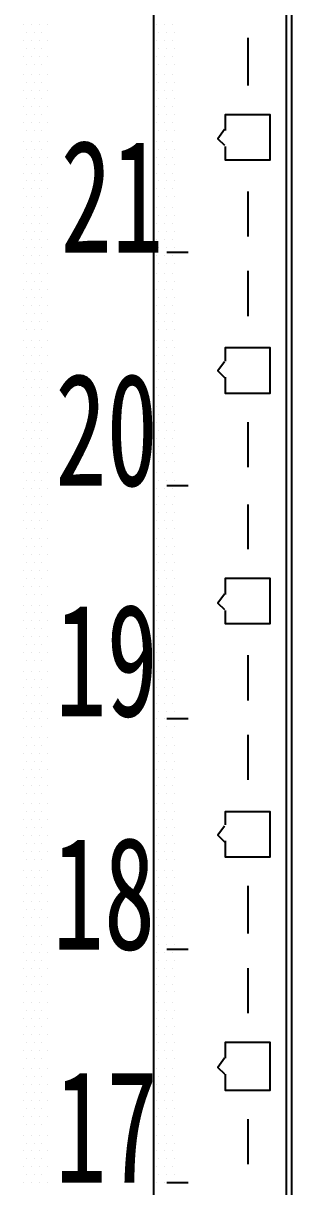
# Model space of a CAD drawing. Header units: metres. Extents: x 17 to 1264, y 17 to 859.
# Drawn here: x 307.7 to 322.3, y 323.1 to 386.3 of the extents above; entities that cross this region are included whole.
import ezdxf

# ---------------------------------------------------------------- set-up
doc = ezdxf.new("R2010")
doc.units = ezdxf.units.M
for name, color, linetype in [('LINES', 7, 'Continuous'), ('POLYLINES', 4, 'Continuous'), ('TEXTS', 3, 'Continuous')]:
    doc.layers.add(name, color=color, linetype=linetype)

msp = doc.modelspace()

# ---------------------------------------------------------------- linework, layer by layer
at = {"layer": 'LINES'}
for p, q in [((322.27, 121.54), (322.27, 716.83)), ((307.72, 386.21), (307.72, 386.21)), ((307.87, 385.78), (307.87, 385.78)), ((308.15, 386.21), (308.15, 386.21)), ((308.3, 385.78), (308.3, 385.78)), ((308.59, 386.21), (308.59, 386.21)), ((308.73, 385.78), (308.73, 385.78)), ((309.02, 386.21), (309.02, 386.21)), ((314.92, 386.21), (314.92, 386.21)), ((315.07, 385.78), (315.07, 385.78)), ((315.35, 386.21), (315.35, 386.21)), ((315.5, 385.78), (315.5, 385.78)), ((315.79, 386.21), (315.79, 386.21)), ((315.93, 385.78), (315.93, 385.78)), ((307.72, 385.34), (307.72, 385.34)), ((308.15, 385.34), (308.15, 385.34)), ((308.59, 385.34), (308.59, 385.34)), ((309.02, 385.34), (309.02, 385.34)), ((314.92, 385.34), (314.92, 385.34)), ((315.35, 385.34), (315.35, 385.34)), ((315.79, 385.34), (315.79, 385.34)), ((319.89, 385.49), (319.89, 382.9)), ((307.72, 384.48), (307.72, 384.48)), ((307.87, 384.91), (307.87, 384.91)), ((308.15, 384.48), (308.15, 384.48)), ((308.3, 384.91), (308.3, 384.91)), ((308.59, 384.48), (308.59, 384.48)), ((308.73, 384.91), (308.73, 384.91)), ((309.02, 384.48), (309.02, 384.48)), ((314.92, 384.48), (314.92, 384.48)), ((315.07, 384.91), (315.07, 384.91)), ((315.35, 384.48), (315.35, 384.48)), ((315.5, 384.91), (315.5, 384.91)), ((315.79, 384.48), (315.79, 384.48)), ((315.93, 384.91), (315.93, 384.91)), ((307.87, 384.05), (307.87, 384.05)), ((308.3, 384.05), (308.3, 384.05)), ((308.73, 384.05), (308.73, 384.05)), ((315.07, 384.05), (315.07, 384.05)), ((315.5, 384.05), (315.5, 384.05)), ((315.93, 384.05), (315.93, 384.05)), ((307.72, 383.47), (307.72, 383.47)), ((308.15, 383.47), (308.15, 383.47)), ((308.59, 383.47), (308.59, 383.47)), ((309.02, 383.47), (309.02, 383.47)), ((314.92, 383.47), (314.92, 383.47)), ((315.35, 383.47), (315.35, 383.47)), ((315.79, 383.47), (315.79, 383.47)), ((307.72, 382.61), (307.72, 382.61)), ((307.87, 383.04), (307.87, 383.04)), ((308.15, 382.61), (308.15, 382.61)), ((308.3, 383.04), (308.3, 383.04)), ((308.59, 382.61), (308.59, 382.61)), ((308.73, 383.04), (308.73, 383.04)), ((309.02, 382.61), (309.02, 382.61)), ((314.92, 382.61), (314.92, 382.61)), ((315.07, 383.04), (315.07, 383.04)), ((315.35, 382.61), (315.35, 382.61)), ((315.5, 383.04), (315.5, 383.04)), ((315.79, 382.61), (315.79, 382.61)), ((315.93, 383.04), (315.93, 383.04)), ((307.87, 382.18), (307.87, 382.18)), ((308.3, 382.18), (308.3, 382.18)), ((308.73, 382.18), (308.73, 382.18)), ((315.07, 382.18), (315.07, 382.18)), ((315.5, 382.18), (315.5, 382.18)), ((315.93, 382.18), (315.93, 382.18)), ((307.72, 381.74), (307.72, 381.74)), ((307.87, 381.31), (307.87, 381.31)), ((308.15, 381.74), (308.15, 381.74)), ((308.3, 381.31), (308.3, 381.31)), ((308.59, 381.74), (308.59, 381.74)), ((308.73, 381.31), (308.73, 381.31)), ((309.02, 381.74), (309.02, 381.74)), ((314.92, 381.74), (314.92, 381.74)), ((315.07, 381.31), (315.07, 381.31)), ((315.35, 381.74), (315.35, 381.74)), ((315.5, 381.31), (315.5, 381.31)), ((315.79, 381.74), (315.79, 381.74)), ((315.93, 381.31), (315.93, 381.31)), ((307.72, 380.88), (307.72, 380.88)), ((308.15, 380.88), (308.15, 380.88)), ((308.59, 380.88), (308.59, 380.88)), ((309.02, 380.88), (309.02, 380.88)), ((314.92, 380.88), (314.92, 380.88)), ((315.35, 380.88), (315.35, 380.88)), ((315.79, 380.88), (315.79, 380.88)), ((307.87, 380.45), (307.87, 380.45)), ((308.3, 380.45), (308.3, 380.45)), ((308.73, 380.45), (308.73, 380.45)), ((315.07, 380.45), (315.07, 380.45)), ((315.5, 380.45), (315.5, 380.45)), ((315.93, 380.45), (315.93, 380.45)), ((307.72, 379.87), (307.72, 379.87)), ((307.87, 379.44), (307.87, 379.44)), ((308.15, 379.87), (308.15, 379.87)), ((308.3, 379.44), (308.3, 379.44)), ((308.59, 379.87), (308.59, 379.87)), ((308.73, 379.44), (308.73, 379.44)), ((309.02, 379.87), (309.02, 379.87)), ((314.92, 379.87), (314.92, 379.87)), ((315.07, 379.44), (315.07, 379.44)), ((315.35, 379.87), (315.35, 379.87)), ((315.5, 379.44), (315.5, 379.44)), ((315.79, 379.87), (315.79, 379.87)), ((315.93, 379.44), (315.93, 379.44)), ((307.72, 379.01), (307.72, 379.01)), ((308.15, 379.01), (308.15, 379.01)), ((308.59, 379.01), (308.59, 379.01)), ((309.02, 379.01), (309.02, 379.01)), ((314.92, 379.01), (314.92, 379.01)), ((315.35, 379.01), (315.35, 379.01)), ((315.79, 379.01), (315.79, 379.01)), ((307.72, 378.14), (307.72, 378.14)), ((307.87, 378.58), (307.87, 378.58)), ((308.15, 378.14), (308.15, 378.14)), ((308.3, 378.58), (308.3, 378.58)), ((308.59, 378.14), (308.59, 378.14)), ((308.73, 378.58), (308.73, 378.58)), ((309.02, 378.14), (309.02, 378.14)), ((314.92, 378.14), (314.92, 378.14)), ((315.07, 378.58), (315.07, 378.58)), ((315.35, 378.14), (315.35, 378.14)), ((315.5, 378.58), (315.5, 378.58)), ((315.79, 378.14), (315.79, 378.14)), ((315.93, 378.58), (315.93, 378.58)), ((307.87, 377.71), (307.87, 377.71)), ((308.3, 377.71), (308.3, 377.71)), ((308.73, 377.71), (308.73, 377.71)), ((315.07, 377.71), (315.07, 377.71)), ((315.5, 377.71), (315.5, 377.71)), ((315.93, 377.71), (315.93, 377.71)), ((307.72, 377.28), (307.72, 377.28)), ((307.87, 376.85), (307.87, 376.85)), ((308.15, 377.28), (308.15, 377.28)), ((308.3, 376.85), (308.3, 376.85)), ((308.59, 377.28), (308.59, 377.28)), ((308.73, 376.85), (308.73, 376.85)), ((309.02, 377.28), (309.02, 377.28)), ((314.92, 377.28), (314.92, 377.28)), ((315.07, 376.85), (315.07, 376.85)), ((315.35, 377.28), (315.35, 377.28)), ((315.5, 376.85), (315.5, 376.85)), ((315.79, 377.28), (315.79, 377.28)), ((315.93, 376.85), (315.93, 376.85)), ((319.89, 377.14), (319.89, 374.69)), ((307.72, 376.27), (307.72, 376.27)), ((308.15, 376.27), (308.15, 376.27)), ((308.59, 376.27), (308.59, 376.27)), ((309.02, 376.27), (309.02, 376.27)), ((314.92, 376.27), (314.92, 376.27)), ((315.35, 376.27), (315.35, 376.27)), ((315.79, 376.27), (315.79, 376.27)), ((307.87, 375.84), (307.87, 375.84)), ((308.3, 375.84), (308.3, 375.84)), ((308.73, 375.84), (308.73, 375.84)), ((315.07, 375.84), (315.07, 375.84)), ((315.5, 375.84), (315.5, 375.84)), ((315.93, 375.84), (315.93, 375.84)), ((307.72, 375.41), (307.72, 375.41)), ((307.87, 374.98), (307.87, 374.98)), ((308.15, 375.41), (308.15, 375.41)), ((308.3, 374.98), (308.3, 374.98)), ((308.59, 375.41), (308.59, 375.41)), ((308.73, 374.98), (308.73, 374.98)), ((309.02, 375.41), (309.02, 375.41)), ((314.92, 375.41), (314.92, 375.41)), ((315.07, 374.98), (315.07, 374.98)), ((315.35, 375.41), (315.35, 375.41)), ((315.5, 374.98), (315.5, 374.98)), ((315.79, 375.41), (315.79, 375.41)), ((315.93, 374.98), (315.93, 374.98)), ((307.72, 374.54), (307.72, 374.54)), ((308.15, 374.54), (308.15, 374.54)), ((308.59, 374.54), (308.59, 374.54)), ((309.02, 374.54), (309.02, 374.54)), ((314.92, 374.54), (314.92, 374.54)), ((315.35, 374.54), (315.35, 374.54)), ((315.79, 374.54), (315.79, 374.54)), ((307.72, 373.68), (307.72, 373.68)), ((307.87, 374.11), (307.87, 374.11)), ((308.15, 373.68), (308.15, 373.68)), ((308.3, 374.11), (308.3, 374.11)), ((308.59, 373.68), (308.59, 373.68)), ((308.73, 374.11), (308.73, 374.11)), ((309.02, 373.68), (309.02, 373.68)), ((314.92, 373.68), (314.92, 373.68)), ((315.07, 374.11), (315.07, 374.11)), ((315.35, 373.68), (315.35, 373.68)), ((315.5, 374.11), (315.5, 374.11)), ((316.65, 373.82), (315.5, 373.82)), ((315.79, 373.68), (315.79, 373.68)), ((315.93, 374.11), (315.93, 374.11)), ((307.87, 373.25), (307.87, 373.25)), ((308.3, 373.25), (308.3, 373.25)), ((308.73, 373.25), (308.73, 373.25)), ((315.07, 373.25), (315.07, 373.25)), ((315.5, 373.25), (315.5, 373.25)), ((315.93, 373.25), (315.93, 373.25)), ((307.72, 372.67), (307.72, 372.67)), ((308.15, 372.67), (308.15, 372.67)), ((308.59, 372.67), (308.59, 372.67)), ((309.02, 372.67), (309.02, 372.67)), ((314.92, 372.67), (314.92, 372.67)), ((315.35, 372.67), (315.35, 372.67)), ((315.79, 372.67), (315.79, 372.67)), ((319.89, 372.82), (319.89, 370.37)), ((307.72, 371.81), (307.72, 371.81)), ((307.87, 372.24), (307.87, 372.24)), ((308.15, 371.81), (308.15, 371.81)), ((308.3, 372.24), (308.3, 372.24)), ((308.59, 371.81), (308.59, 371.81)), ((308.73, 372.24), (308.73, 372.24)), ((309.02, 371.81), (309.02, 371.81)), ((314.92, 371.81), (314.92, 371.81)), ((315.07, 372.24), (315.07, 372.24)), ((315.35, 371.81), (315.35, 371.81)), ((315.5, 372.24), (315.5, 372.24)), ((315.79, 371.81), (315.79, 371.81)), ((315.93, 372.24), (315.93, 372.24)), ((307.87, 371.38), (307.87, 371.38)), ((308.3, 371.38), (308.3, 371.38)), ((308.73, 371.38), (308.73, 371.38)), ((315.07, 371.38), (315.07, 371.38)), ((315.5, 371.38), (315.5, 371.38)), ((315.93, 371.38), (315.93, 371.38)), ((307.72, 370.94), (307.72, 370.94)), ((307.87, 370.51), (307.87, 370.51)), ((308.15, 370.94), (308.15, 370.94)), ((308.3, 370.51), (308.3, 370.51)), ((308.59, 370.94), (308.59, 370.94)), ((308.73, 370.51), (308.73, 370.51)), ((309.02, 370.94), (309.02, 370.94)), ((314.92, 370.94), (314.92, 370.94)), ((315.07, 370.51), (315.07, 370.51)), ((315.35, 370.94), (315.35, 370.94)), ((315.5, 370.51), (315.5, 370.51)), ((315.79, 370.94), (315.79, 370.94)), ((315.93, 370.51), (315.93, 370.51)), ((307.72, 370.08), (307.72, 370.08)), ((308.15, 370.08), (308.15, 370.08)), ((308.59, 370.08), (308.59, 370.08)), ((309.02, 370.08), (309.02, 370.08)), ((314.92, 370.08), (314.92, 370.08)), ((315.35, 370.08), (315.35, 370.08)), ((315.79, 370.08), (315.79, 370.08)), ((307.87, 369.65), (307.87, 369.65)), ((308.3, 369.65), (308.3, 369.65)), ((308.73, 369.65), (308.73, 369.65)), ((315.07, 369.65), (315.07, 369.65)), ((315.5, 369.65), (315.5, 369.65)), ((315.93, 369.65), (315.93, 369.65)), ((307.72, 369.07), (307.72, 369.07)), ((307.87, 368.64), (307.87, 368.64)), ((308.15, 369.07), (308.15, 369.07)), ((308.3, 368.64), (308.3, 368.64)), ((308.59, 369.07), (308.59, 369.07)), ((308.73, 368.64), (308.73, 368.64)), ((309.02, 369.07), (309.02, 369.07)), ((314.92, 369.07), (314.92, 369.07)), ((315.07, 368.64), (315.07, 368.64)), ((315.35, 369.07), (315.35, 369.07)), ((315.5, 368.64), (315.5, 368.64)), ((315.79, 369.07), (315.79, 369.07)), ((315.93, 368.64), (315.93, 368.64)), ((307.72, 368.21), (307.72, 368.21)), ((308.15, 368.21), (308.15, 368.21)), ((308.59, 368.21), (308.59, 368.21)), ((309.02, 368.21), (309.02, 368.21)), ((314.92, 368.21), (314.92, 368.21)), ((315.35, 368.21), (315.35, 368.21)), ((315.79, 368.21), (315.79, 368.21)), ((307.72, 367.34), (307.72, 367.34)), ((307.87, 367.78), (307.87, 367.78)), ((308.15, 367.34), (308.15, 367.34)), ((308.3, 367.78), (308.3, 367.78)), ((308.59, 367.34), (308.59, 367.34)), ((308.73, 367.78), (308.73, 367.78)), ((309.02, 367.34), (309.02, 367.34)), ((314.92, 367.34), (314.92, 367.34)), ((315.07, 367.78), (315.07, 367.78)), ((315.35, 367.34), (315.35, 367.34)), ((315.5, 367.78), (315.5, 367.78)), ((315.79, 367.34), (315.79, 367.34)), ((315.93, 367.78), (315.93, 367.78)), ((307.87, 366.91), (307.87, 366.91)), ((308.3, 366.91), (308.3, 366.91)), ((308.73, 366.91), (308.73, 366.91)), ((315.07, 366.91), (315.07, 366.91)), ((315.5, 366.91), (315.5, 366.91)), ((315.93, 366.91), (315.93, 366.91)), ((307.72, 366.48), (307.72, 366.48)), ((307.87, 366.05), (307.87, 366.05)), ((308.15, 366.48), (308.15, 366.48)), ((308.3, 366.05), (308.3, 366.05)), ((308.59, 366.48), (308.59, 366.48)), ((308.73, 366.05), (308.73, 366.05)), ((309.02, 366.48), (309.02, 366.48)), ((314.92, 366.48), (314.92, 366.48)), ((315.07, 366.05), (315.07, 366.05)), ((315.35, 366.48), (315.35, 366.48)), ((315.5, 366.05), (315.5, 366.05)), ((315.79, 366.48), (315.79, 366.48)), ((315.93, 366.05), (315.93, 366.05)), ((307.72, 365.47), (307.72, 365.47)), ((308.15, 365.47), (308.15, 365.47)), ((308.59, 365.47), (308.59, 365.47)), ((309.02, 365.47), (309.02, 365.47)), ((314.92, 365.47), (314.92, 365.47)), ((315.35, 365.47), (315.35, 365.47)), ((315.79, 365.47), (315.79, 365.47)), ((307.87, 365.04), (307.87, 365.04)), ((308.3, 365.04), (308.3, 365.04)), ((308.73, 365.04), (308.73, 365.04)), ((315.07, 365.04), (315.07, 365.04)), ((315.5, 365.04), (315.5, 365.04)), ((315.93, 365.04), (315.93, 365.04)), ((307.72, 364.61), (307.72, 364.61)), ((307.87, 364.18), (307.87, 364.18)), ((308.15, 364.61), (308.15, 364.61)), ((308.3, 364.18), (308.3, 364.18)), ((308.59, 364.61), (308.59, 364.61)), ((308.73, 364.18), (308.73, 364.18)), ((309.02, 364.61), (309.02, 364.61)), ((314.92, 364.61), (314.92, 364.61)), ((315.07, 364.18), (315.07, 364.18)), ((315.35, 364.61), (315.35, 364.61)), ((315.5, 364.18), (315.5, 364.18)), ((315.79, 364.61), (315.79, 364.61)), ((315.93, 364.18), (315.93, 364.18)), ((319.89, 364.61), (319.89, 362.16)), ((307.72, 363.74), (307.72, 363.74)), ((308.15, 363.74), (308.15, 363.74)), ((308.59, 363.74), (308.59, 363.74)), ((309.02, 363.74), (309.02, 363.74)), ((314.92, 363.74), (314.92, 363.74)), ((315.35, 363.74), (315.35, 363.74)), ((315.79, 363.74), (315.79, 363.74)), ((307.72, 362.88), (307.72, 362.88)), ((307.87, 363.31), (307.87, 363.31)), ((308.15, 362.88), (308.15, 362.88)), ((308.3, 363.31), (308.3, 363.31)), ((308.59, 362.88), (308.59, 362.88)), ((308.73, 363.31), (308.73, 363.31)), ((309.02, 362.88), (309.02, 362.88)), ((314.92, 362.88), (314.92, 362.88)), ((315.07, 363.31), (315.07, 363.31)), ((315.35, 362.88), (315.35, 362.88)), ((315.5, 363.31), (315.5, 363.31)), ((315.79, 362.88), (315.79, 362.88)), ((315.93, 363.31), (315.93, 363.31)), ((307.87, 362.45), (307.87, 362.45)), ((308.3, 362.45), (308.3, 362.45)), ((308.73, 362.45), (308.73, 362.45)), ((315.07, 362.45), (315.07, 362.45)), ((315.5, 362.45), (315.5, 362.45)), ((315.93, 362.45), (315.93, 362.45)), ((307.72, 361.87), (307.72, 361.87)), ((308.15, 361.87), (308.15, 361.87)), ((308.59, 361.87), (308.59, 361.87)), ((309.02, 361.87), (309.02, 361.87)), ((314.92, 361.87), (314.92, 361.87)), ((315.35, 361.87), (315.35, 361.87)), ((315.79, 361.87), (315.79, 361.87)), ((307.72, 361.01), (307.72, 361.01)), ((307.87, 361.44), (307.87, 361.44)), ((308.15, 361.01), (308.15, 361.01)), ((308.3, 361.44), (308.3, 361.44)), ((308.59, 361.01), (308.59, 361.01)), ((308.73, 361.44), (308.73, 361.44)), ((309.02, 361.01), (309.02, 361.01)), ((314.92, 361.01), (314.92, 361.01)), ((315.07, 361.44), (315.07, 361.44)), ((315.35, 361.01), (315.35, 361.01)), ((315.5, 361.44), (315.5, 361.44)), ((316.65, 361.15), (315.5, 361.15)), ((315.79, 361.01), (315.79, 361.01)), ((315.93, 361.44), (315.93, 361.44)), ((307.87, 360.58), (307.87, 360.58)), ((308.3, 360.58), (308.3, 360.58)), ((308.73, 360.58), (308.73, 360.58)), ((315.07, 360.58), (315.07, 360.58)), ((315.5, 360.58), (315.5, 360.58)), ((315.93, 360.58), (315.93, 360.58)), ((307.72, 360.14), (307.72, 360.14)), ((307.87, 359.71), (307.87, 359.71)), ((308.15, 360.14), (308.15, 360.14)), ((308.3, 359.71), (308.3, 359.71)), ((308.59, 360.14), (308.59, 360.14)), ((308.73, 359.71), (308.73, 359.71)), ((309.02, 360.14), (309.02, 360.14)), ((314.92, 360.14), (314.92, 360.14)), ((315.07, 359.71), (315.07, 359.71)), ((315.35, 360.14), (315.35, 360.14)), ((315.5, 359.71), (315.5, 359.71)), ((315.79, 360.14), (315.79, 360.14)), ((315.93, 359.71), (315.93, 359.71)), ((319.89, 360.14), (319.89, 357.7)), ((307.72, 359.28), (307.72, 359.28)), ((308.15, 359.28), (308.15, 359.28)), ((308.59, 359.28), (308.59, 359.28)), ((309.02, 359.28), (309.02, 359.28)), ((314.92, 359.28), (314.92, 359.28)), ((315.35, 359.28), (315.35, 359.28)), ((315.79, 359.28), (315.79, 359.28)), ((307.87, 358.85), (307.87, 358.85)), ((308.3, 358.85), (308.3, 358.85)), ((308.73, 358.85), (308.73, 358.85)), ((315.07, 358.85), (315.07, 358.85)), ((315.5, 358.85), (315.5, 358.85)), ((315.93, 358.85), (315.93, 358.85)), ((307.72, 358.27), (307.72, 358.27)), ((307.87, 357.84), (307.87, 357.84)), ((308.15, 358.27), (308.15, 358.27)), ((308.3, 357.84), (308.3, 357.84)), ((308.59, 358.27), (308.59, 358.27)), ((308.73, 357.84), (308.73, 357.84)), ((309.02, 358.27), (309.02, 358.27)), ((314.92, 358.27), (314.92, 358.27)), ((315.07, 357.84), (315.07, 357.84)), ((315.35, 358.27), (315.35, 358.27)), ((315.5, 357.84), (315.5, 357.84)), ((315.79, 358.27), (315.79, 358.27)), ((315.93, 357.84), (315.93, 357.84)), ((307.72, 357.41), (307.72, 357.41)), ((308.15, 357.41), (308.15, 357.41)), ((308.59, 357.41), (308.59, 357.41)), ((309.02, 357.41), (309.02, 357.41)), ((314.92, 357.41), (314.92, 357.41)), ((315.35, 357.41), (315.35, 357.41)), ((315.79, 357.41), (315.79, 357.41)), ((307.72, 356.54), (307.72, 356.54)), ((307.87, 356.98), (307.87, 356.98)), ((308.15, 356.54), (308.15, 356.54)), ((308.3, 356.98), (308.3, 356.98)), ((308.59, 356.54), (308.59, 356.54)), ((308.73, 356.98), (308.73, 356.98)), ((309.02, 356.54), (309.02, 356.54)), ((314.92, 356.54), (314.92, 356.54)), ((315.07, 356.98), (315.07, 356.98)), ((315.35, 356.54), (315.35, 356.54)), ((315.5, 356.98), (315.5, 356.98)), ((315.79, 356.54), (315.79, 356.54)), ((315.93, 356.98), (315.93, 356.98)), ((307.87, 356.11), (307.87, 356.11)), ((308.3, 356.11), (308.3, 356.11)), ((308.73, 356.11), (308.73, 356.11)), ((315.07, 356.11), (315.07, 356.11)), ((315.5, 356.11), (315.5, 356.11)), ((315.93, 356.11), (315.93, 356.11)), ((307.72, 355.68), (307.72, 355.68)), ((308.15, 355.68), (308.15, 355.68)), ((308.59, 355.68), (308.59, 355.68)), ((309.02, 355.68), (309.02, 355.68)), ((314.92, 355.68), (314.92, 355.68)), ((315.35, 355.68), (315.35, 355.68)), ((315.79, 355.68), (315.79, 355.68)), ((307.72, 354.67), (307.72, 354.67)), ((307.87, 355.25), (307.87, 355.25)), ((308.15, 354.67), (308.15, 354.67)), ((308.3, 355.25), (308.3, 355.25)), ((308.59, 354.67), (308.59, 354.67)), ((308.73, 355.25), (308.73, 355.25)), ((309.02, 354.67), (309.02, 354.67)), ((314.92, 354.67), (314.92, 354.67)), ((315.07, 355.25), (315.07, 355.25)), ((315.35, 354.67), (315.35, 354.67)), ((315.5, 355.25), (315.5, 355.25)), ((315.79, 354.67), (315.79, 354.67)), ((315.93, 355.25), (315.93, 355.25)), ((307.87, 354.24), (307.87, 354.24)), ((308.3, 354.24), (308.3, 354.24)), ((308.73, 354.24), (308.73, 354.24)), ((315.07, 354.24), (315.07, 354.24)), ((315.5, 354.24), (315.5, 354.24)), ((315.93, 354.24), (315.93, 354.24)), ((307.72, 353.81), (307.72, 353.81)), ((307.87, 353.38), (307.87, 353.38)), ((308.15, 353.81), (308.15, 353.81)), ((308.3, 353.38), (308.3, 353.38)), ((308.59, 353.81), (308.59, 353.81)), ((308.73, 353.38), (308.73, 353.38)), ((309.02, 353.81), (309.02, 353.81)), ((314.92, 353.81), (314.92, 353.81)), ((315.07, 353.38), (315.07, 353.38)), ((315.35, 353.81), (315.35, 353.81)), ((315.5, 353.38), (315.5, 353.38)), ((315.79, 353.81), (315.79, 353.81)), ((315.93, 353.38), (315.93, 353.38)), ((307.72, 352.94), (307.72, 352.94)), ((308.15, 352.94), (308.15, 352.94)), ((308.59, 352.94), (308.59, 352.94)), ((309.02, 352.94), (309.02, 352.94)), ((314.92, 352.94), (314.92, 352.94)), ((315.35, 352.94), (315.35, 352.94)), ((315.79, 352.94), (315.79, 352.94)), ((307.87, 352.51), (307.87, 352.51)), ((308.3, 352.51), (308.3, 352.51)), ((308.73, 352.51), (308.73, 352.51)), ((315.07, 352.51), (315.07, 352.51)), ((315.5, 352.51), (315.5, 352.51)), ((315.93, 352.51), (315.93, 352.51)), ((307.72, 352.08), (307.72, 352.08)), ((307.87, 351.65), (307.87, 351.65)), ((308.15, 352.08), (308.15, 352.08)), ((308.3, 351.65), (308.3, 351.65)), ((308.59, 352.08), (308.59, 352.08)), ((308.73, 351.65), (308.73, 351.65)), ((309.02, 352.08), (309.02, 352.08)), ((314.92, 352.08), (314.92, 352.08)), ((315.07, 351.65), (315.07, 351.65)), ((315.35, 352.08), (315.35, 352.08)), ((315.5, 351.65), (315.5, 351.65)), ((315.79, 352.08), (315.79, 352.08)), ((315.93, 351.65), (315.93, 351.65)), ((319.89, 351.94), (319.89, 349.49)), ((307.72, 351.07), (307.72, 351.07)), ((308.15, 351.07), (308.15, 351.07)), ((308.59, 351.07), (308.59, 351.07)), ((309.02, 351.07), (309.02, 351.07)), ((314.92, 351.07), (314.92, 351.07)), ((315.35, 351.07), (315.35, 351.07)), ((315.79, 351.07), (315.79, 351.07)), ((307.87, 350.64), (307.87, 350.64)), ((308.3, 350.64), (308.3, 350.64)), ((308.73, 350.64), (308.73, 350.64)), ((315.07, 350.64), (315.07, 350.64)), ((315.5, 350.64), (315.5, 350.64)), ((315.93, 350.64), (315.93, 350.64)), ((307.72, 350.21), (307.72, 350.21)), ((307.87, 349.78), (307.87, 349.78)), ((308.15, 350.21), (308.15, 350.21)), ((308.3, 349.78), (308.3, 349.78)), ((308.59, 350.21), (308.59, 350.21)), ((308.73, 349.78), (308.73, 349.78)), ((309.02, 350.21), (309.02, 350.21)), ((314.92, 350.21), (314.92, 350.21)), ((315.07, 349.78), (315.07, 349.78)), ((315.35, 350.21), (315.35, 350.21)), ((315.5, 349.78), (315.5, 349.78)), ((315.79, 350.21), (315.79, 350.21)), ((315.93, 349.78), (315.93, 349.78)), ((307.72, 349.34), (307.72, 349.34)), ((308.15, 349.34), (308.15, 349.34)), ((308.59, 349.34), (308.59, 349.34)), ((309.02, 349.34), (309.02, 349.34)), ((314.92, 349.34), (314.92, 349.34)), ((315.35, 349.34), (315.35, 349.34)), ((315.79, 349.34), (315.79, 349.34)), ((307.72, 348.48), (307.72, 348.48)), ((307.87, 348.91), (307.87, 348.91)), ((308.15, 348.48), (308.15, 348.48)), ((308.3, 348.91), (308.3, 348.91)), ((308.59, 348.48), (308.59, 348.48)), ((308.73, 348.91), (308.73, 348.91)), ((309.02, 348.48), (309.02, 348.48)), ((314.92, 348.48), (314.92, 348.48)), ((315.07, 348.91), (315.07, 348.91)), ((315.35, 348.48), (315.35, 348.48)), ((315.5, 348.91), (315.5, 348.91)), ((316.65, 348.48), (315.5, 348.48)), ((315.79, 348.48), (315.79, 348.48)), ((315.93, 348.91), (315.93, 348.91)), ((307.87, 348.05), (307.87, 348.05)), ((308.3, 348.05), (308.3, 348.05)), ((308.73, 348.05), (308.73, 348.05)), ((315.07, 348.05), (315.07, 348.05)), ((315.5, 348.05), (315.5, 348.05)), ((315.93, 348.05), (315.93, 348.05)), ((307.72, 347.47), (307.72, 347.47)), ((308.15, 347.47), (308.15, 347.47)), ((308.59, 347.47), (308.59, 347.47)), ((309.02, 347.47), (309.02, 347.47)), ((314.92, 347.47), (314.92, 347.47)), ((315.35, 347.47), (315.35, 347.47)), ((315.79, 347.47), (315.79, 347.47)), ((319.89, 347.62), (319.89, 345.17)), ((307.72, 346.61), (307.72, 346.61)), ((307.87, 347.04), (307.87, 347.04)), ((308.15, 346.61), (308.15, 346.61)), ((308.3, 347.04), (308.3, 347.04)), ((308.59, 346.61), (308.59, 346.61)), ((308.73, 347.04), (308.73, 347.04)), ((309.02, 346.61), (309.02, 346.61)), ((314.92, 346.61), (314.92, 346.61)), ((315.07, 347.04), (315.07, 347.04)), ((315.35, 346.61), (315.35, 346.61)), ((315.5, 347.04), (315.5, 347.04)), ((315.79, 346.61), (315.79, 346.61)), ((315.93, 347.04), (315.93, 347.04)), ((307.87, 346.18), (307.87, 346.18)), ((308.3, 346.18), (308.3, 346.18)), ((308.73, 346.18), (308.73, 346.18)), ((315.07, 346.18), (315.07, 346.18)), ((315.5, 346.18), (315.5, 346.18)), ((315.93, 346.18), (315.93, 346.18)), ((307.72, 345.74), (307.72, 345.74)), ((307.87, 345.31), (307.87, 345.31)), ((308.15, 345.74), (308.15, 345.74)), ((308.3, 345.31), (308.3, 345.31)), ((308.59, 345.74), (308.59, 345.74)), ((308.73, 345.31), (308.73, 345.31)), ((309.02, 345.74), (309.02, 345.74)), ((314.92, 345.74), (314.92, 345.74)), ((315.07, 345.31), (315.07, 345.31)), ((315.35, 345.74), (315.35, 345.74)), ((315.5, 345.31), (315.5, 345.31)), ((315.79, 345.74), (315.79, 345.74)), ((315.93, 345.31), (315.93, 345.31)), ((307.72, 344.88), (307.72, 344.88)), ((308.15, 344.88), (308.15, 344.88)), ((308.59, 344.88), (308.59, 344.88)), ((309.02, 344.88), (309.02, 344.88)), ((314.92, 344.88), (314.92, 344.88)), ((315.35, 344.88), (315.35, 344.88)), ((315.79, 344.88), (315.79, 344.88)), ((307.87, 344.45), (307.87, 344.45)), ((308.3, 344.45), (308.3, 344.45)), ((308.73, 344.45), (308.73, 344.45)), ((315.07, 344.45), (315.07, 344.45)), ((315.5, 344.45), (315.5, 344.45)), ((315.93, 344.45), (315.93, 344.45)), ((307.72, 343.87), (307.72, 343.87)), ((307.87, 343.44), (307.87, 343.44)), ((308.15, 343.87), (308.15, 343.87)), ((308.3, 343.44), (308.3, 343.44)), ((308.59, 343.87), (308.59, 343.87)), ((308.73, 343.44), (308.73, 343.44)), ((309.02, 343.87), (309.02, 343.87)), ((314.92, 343.87), (314.92, 343.87)), ((315.07, 343.44), (315.07, 343.44)), ((315.35, 343.87), (315.35, 343.87)), ((315.5, 343.44), (315.5, 343.44)), ((315.79, 343.87), (315.79, 343.87)), ((315.93, 343.44), (315.93, 343.44)), ((307.72, 343.01), (307.72, 343.01)), ((308.15, 343.01), (308.15, 343.01)), ((308.59, 343.01), (308.59, 343.01)), ((309.02, 343.01), (309.02, 343.01)), ((314.92, 343.01), (314.92, 343.01)), ((315.35, 343.01), (315.35, 343.01)), ((315.79, 343.01), (315.79, 343.01)), ((307.72, 342.14), (307.72, 342.14)), ((307.87, 342.58), (307.87, 342.58)), ((308.15, 342.14), (308.15, 342.14)), ((308.3, 342.58), (308.3, 342.58)), ((308.59, 342.14), (308.59, 342.14)), ((308.73, 342.58), (308.73, 342.58)), ((309.02, 342.14), (309.02, 342.14)), ((314.92, 342.14), (314.92, 342.14)), ((315.07, 342.58), (315.07, 342.58)), ((315.35, 342.14), (315.35, 342.14)), ((315.5, 342.58), (315.5, 342.58)), ((315.79, 342.14), (315.79, 342.14)), ((315.93, 342.58), (315.93, 342.58)), ((307.87, 341.71), (307.87, 341.71)), ((308.3, 341.71), (308.3, 341.71)), ((308.73, 341.71), (308.73, 341.71)), ((315.07, 341.71), (315.07, 341.71)), ((315.5, 341.71), (315.5, 341.71)), ((315.93, 341.71), (315.93, 341.71)), ((307.72, 341.28), (307.72, 341.28)), ((307.87, 340.85), (307.87, 340.85)), ((308.15, 341.28), (308.15, 341.28)), ((308.3, 340.85), (308.3, 340.85)), ((308.59, 341.28), (308.59, 341.28)), ((308.73, 340.85), (308.73, 340.85)), ((309.02, 341.28), (309.02, 341.28)), ((314.92, 341.28), (314.92, 341.28)), ((315.07, 340.85), (315.07, 340.85)), ((315.35, 341.28), (315.35, 341.28)), ((315.5, 340.85), (315.5, 340.85)), ((315.79, 341.28), (315.79, 341.28)), ((315.93, 340.85), (315.93, 340.85)), ((307.72, 340.27), (307.72, 340.27)), ((308.15, 340.27), (308.15, 340.27)), ((308.59, 340.27), (308.59, 340.27)), ((309.02, 340.27), (309.02, 340.27)), ((314.92, 340.27), (314.92, 340.27)), ((315.35, 340.27), (315.35, 340.27)), ((315.79, 340.27), (315.79, 340.27)), ((307.87, 339.84), (307.87, 339.84)), ((308.3, 339.84), (308.3, 339.84)), ((308.73, 339.84), (308.73, 339.84)), ((315.07, 339.84), (315.07, 339.84)), ((315.5, 339.84), (315.5, 339.84)), ((315.93, 339.84), (315.93, 339.84)), ((307.72, 339.41), (307.72, 339.41)), ((307.87, 338.98), (307.87, 338.98)), ((308.15, 339.41), (308.15, 339.41)), ((308.3, 338.98), (308.3, 338.98)), ((308.59, 339.41), (308.59, 339.41)), ((308.73, 338.98), (308.73, 338.98)), ((309.02, 339.41), (309.02, 339.41)), ((314.92, 339.41), (314.92, 339.41)), ((315.07, 338.98), (315.07, 338.98)), ((315.35, 339.41), (315.35, 339.41)), ((315.5, 338.98), (315.5, 338.98)), ((315.79, 339.41), (315.79, 339.41)), ((315.93, 338.98), (315.93, 338.98)), ((319.89, 339.41), (319.89, 336.82)), ((307.72, 338.54), (307.72, 338.54)), ((308.15, 338.54), (308.15, 338.54)), ((308.59, 338.54), (308.59, 338.54)), ((309.02, 338.54), (309.02, 338.54)), ((314.92, 338.54), (314.92, 338.54)), ((315.35, 338.54), (315.35, 338.54)), ((315.79, 338.54), (315.79, 338.54)), ((307.72, 337.68), (307.72, 337.68)), ((307.87, 338.11), (307.87, 338.11)), ((308.15, 337.68), (308.15, 337.68)), ((308.3, 338.11), (308.3, 338.11)), ((308.59, 337.68), (308.59, 337.68)), ((308.73, 338.11), (308.73, 338.11)), ((309.02, 337.68), (309.02, 337.68)), ((314.92, 337.68), (314.92, 337.68)), ((315.07, 338.11), (315.07, 338.11)), ((315.35, 337.68), (315.35, 337.68)), ((315.5, 338.11), (315.5, 338.11)), ((315.79, 337.68), (315.79, 337.68)), ((315.93, 338.11), (315.93, 338.11)), ((307.87, 337.25), (307.87, 337.25)), ((308.3, 337.25), (308.3, 337.25)), ((308.73, 337.25), (308.73, 337.25)), ((315.07, 337.25), (315.07, 337.25)), ((315.5, 337.25), (315.5, 337.25)), ((315.93, 337.25), (315.93, 337.25)), ((307.72, 336.67), (307.72, 336.67)), ((308.15, 336.67), (308.15, 336.67)), ((308.59, 336.67), (308.59, 336.67)), ((309.02, 336.67), (309.02, 336.67)), ((314.92, 336.67), (314.92, 336.67)), ((315.35, 336.67), (315.35, 336.67)), ((315.79, 336.67), (315.79, 336.67)), ((307.72, 335.81), (307.72, 335.81)), ((307.87, 336.24), (307.87, 336.24)), ((308.15, 335.81), (308.15, 335.81)), ((308.3, 336.24), (308.3, 336.24)), ((308.59, 335.81), (308.59, 335.81)), ((308.73, 336.24), (308.73, 336.24)), ((309.02, 335.81), (309.02, 335.81)), ((314.92, 335.81), (314.92, 335.81)), ((315.07, 336.24), (315.07, 336.24)), ((315.35, 335.81), (315.35, 335.81)), ((315.5, 336.24), (315.5, 336.24)), ((316.65, 335.95), (315.5, 335.95)), ((315.79, 335.81), (315.79, 335.81)), ((315.93, 336.24), (315.93, 336.24)), ((307.87, 335.38), (307.87, 335.38)), ((308.3, 335.38), (308.3, 335.38)), ((308.73, 335.38), (308.73, 335.38)), ((315.07, 335.38), (315.07, 335.38)), ((315.5, 335.38), (315.5, 335.38)), ((315.93, 335.38), (315.93, 335.38)), ((307.72, 334.94), (307.72, 334.94)), ((307.87, 334.51), (307.87, 334.51)), ((308.15, 334.94), (308.15, 334.94)), ((308.3, 334.51), (308.3, 334.51)), ((308.59, 334.94), (308.59, 334.94)), ((308.73, 334.51), (308.73, 334.51)), ((309.02, 334.94), (309.02, 334.94)), ((314.92, 334.94), (314.92, 334.94)), ((315.07, 334.51), (315.07, 334.51)), ((315.35, 334.94), (315.35, 334.94)), ((315.5, 334.51), (315.5, 334.51)), ((315.79, 334.94), (315.79, 334.94)), ((315.93, 334.51), (315.93, 334.51)), ((319.89, 334.94), (319.89, 332.5)), ((307.72, 334.08), (307.72, 334.08)), ((308.15, 334.08), (308.15, 334.08)), ((308.59, 334.08), (308.59, 334.08)), ((309.02, 334.08), (309.02, 334.08)), ((314.92, 334.08), (314.92, 334.08)), ((315.35, 334.08), (315.35, 334.08)), ((315.79, 334.08), (315.79, 334.08)), ((307.87, 333.65), (307.87, 333.65)), ((308.3, 333.65), (308.3, 333.65)), ((308.73, 333.65), (308.73, 333.65)), ((315.07, 333.65), (315.07, 333.65)), ((315.5, 333.65), (315.5, 333.65)), ((315.93, 333.65), (315.93, 333.65)), ((307.72, 333.07), (307.72, 333.07)), ((307.87, 332.64), (307.87, 332.64)), ((308.15, 333.07), (308.15, 333.07)), ((308.3, 332.64), (308.3, 332.64)), ((308.59, 333.07), (308.59, 333.07)), ((308.73, 332.64), (308.73, 332.64)), ((309.02, 333.07), (309.02, 333.07)), ((314.92, 333.07), (314.92, 333.07)), ((315.07, 332.64), (315.07, 332.64)), ((315.35, 333.07), (315.35, 333.07)), ((315.5, 332.64), (315.5, 332.64)), ((315.79, 333.07), (315.79, 333.07)), ((315.93, 332.64), (315.93, 332.64)), ((307.72, 332.21), (307.72, 332.21)), ((308.15, 332.21), (308.15, 332.21)), ((308.59, 332.21), (308.59, 332.21)), ((309.02, 332.21), (309.02, 332.21)), ((314.92, 332.21), (314.92, 332.21)), ((315.35, 332.21), (315.35, 332.21)), ((315.79, 332.21), (315.79, 332.21)), ((307.72, 331.34), (307.72, 331.34)), ((307.87, 331.78), (307.87, 331.78)), ((308.15, 331.34), (308.15, 331.34)), ((308.3, 331.78), (308.3, 331.78)), ((308.59, 331.34), (308.59, 331.34)), ((308.73, 331.78), (308.73, 331.78)), ((309.02, 331.34), (309.02, 331.34)), ((314.92, 331.34), (314.92, 331.34)), ((315.07, 331.78), (315.07, 331.78)), ((315.35, 331.34), (315.35, 331.34)), ((315.5, 331.78), (315.5, 331.78)), ((315.79, 331.34), (315.79, 331.34)), ((315.93, 331.78), (315.93, 331.78)), ((307.87, 330.91), (307.87, 330.91)), ((308.3, 330.91), (308.3, 330.91)), ((308.73, 330.91), (308.73, 330.91)), ((315.07, 330.91), (315.07, 330.91)), ((315.5, 330.91), (315.5, 330.91)), ((315.93, 330.91), (315.93, 330.91)), ((307.72, 330.48), (307.72, 330.48)), ((307.87, 330.05), (307.87, 330.05)), ((308.15, 330.48), (308.15, 330.48)), ((308.3, 330.05), (308.3, 330.05)), ((308.59, 330.48), (308.59, 330.48)), ((308.73, 330.05), (308.73, 330.05)), ((309.02, 330.48), (309.02, 330.48)), ((314.92, 330.48), (314.92, 330.48)), ((315.07, 330.05), (315.07, 330.05)), ((315.35, 330.48), (315.35, 330.48)), ((315.5, 330.05), (315.5, 330.05)), ((315.79, 330.48), (315.79, 330.48)), ((315.93, 330.05), (315.93, 330.05)), ((307.72, 329.47), (307.72, 329.47)), ((308.15, 329.47), (308.15, 329.47)), ((308.59, 329.47), (308.59, 329.47)), ((309.02, 329.47), (309.02, 329.47)), ((314.92, 329.47), (314.92, 329.47)), ((315.35, 329.47), (315.35, 329.47)), ((315.79, 329.47), (315.79, 329.47)), ((307.87, 329.04), (307.87, 329.04)), ((308.3, 329.04), (308.3, 329.04)), ((308.73, 329.04), (308.73, 329.04)), ((315.07, 329.04), (315.07, 329.04)), ((315.5, 329.04), (315.5, 329.04)), ((315.93, 329.04), (315.93, 329.04)), ((307.72, 328.61), (307.72, 328.61)), ((307.87, 328.18), (307.87, 328.18)), ((308.15, 328.61), (308.15, 328.61)), ((308.3, 328.18), (308.3, 328.18)), ((308.59, 328.61), (308.59, 328.61)), ((308.73, 328.18), (308.73, 328.18)), ((309.02, 328.61), (309.02, 328.61)), ((314.92, 328.61), (314.92, 328.61)), ((315.07, 328.18), (315.07, 328.18)), ((315.35, 328.61), (315.35, 328.61)), ((315.5, 328.18), (315.5, 328.18)), ((315.79, 328.61), (315.79, 328.61)), ((315.93, 328.18), (315.93, 328.18)), ((307.72, 327.74), (307.72, 327.74)), ((308.15, 327.74), (308.15, 327.74)), ((308.59, 327.74), (308.59, 327.74)), ((309.02, 327.74), (309.02, 327.74)), ((314.92, 327.74), (314.92, 327.74)), ((315.35, 327.74), (315.35, 327.74)), ((315.79, 327.74), (315.79, 327.74)), ((307.72, 326.88), (307.72, 326.88)), ((307.87, 327.31), (307.87, 327.31)), ((308.15, 326.88), (308.15, 326.88)), ((308.3, 327.31), (308.3, 327.31)), ((308.59, 326.88), (308.59, 326.88)), ((308.73, 327.31), (308.73, 327.31)), ((309.02, 326.88), (309.02, 326.88)), ((314.92, 326.88), (314.92, 326.88)), ((315.07, 327.31), (315.07, 327.31)), ((315.35, 326.88), (315.35, 326.88)), ((315.5, 327.31), (315.5, 327.31)), ((315.79, 326.88), (315.79, 326.88)), ((315.93, 327.31), (315.93, 327.31)), ((307.87, 326.45), (307.87, 326.45)), ((308.3, 326.45), (308.3, 326.45)), ((308.73, 326.45), (308.73, 326.45)), ((315.07, 326.45), (315.07, 326.45)), ((315.5, 326.45), (315.5, 326.45)), ((315.93, 326.45), (315.93, 326.45)), ((319.89, 326.74), (319.89, 324.29)), ((307.72, 325.87), (307.72, 325.87)), ((308.15, 325.87), (308.15, 325.87)), ((308.59, 325.87), (308.59, 325.87)), ((309.02, 325.87), (309.02, 325.87)), ((314.92, 325.87), (314.92, 325.87)), ((315.35, 325.87), (315.35, 325.87)), ((315.79, 325.87), (315.79, 325.87)), ((307.72, 325.01), (307.72, 325.01)), ((307.87, 325.44), (307.87, 325.44)), ((308.15, 325.01), (308.15, 325.01)), ((308.3, 325.44), (308.3, 325.44)), ((308.59, 325.01), (308.59, 325.01)), ((308.73, 325.44), (308.73, 325.44)), ((309.02, 325.01), (309.02, 325.01)), ((314.92, 325.01), (314.92, 325.01)), ((315.07, 325.44), (315.07, 325.44)), ((315.35, 325.01), (315.35, 325.01)), ((315.5, 325.44), (315.5, 325.44)), ((315.79, 325.01), (315.79, 325.01)), ((315.93, 325.44), (315.93, 325.44)), ((307.87, 324.58), (307.87, 324.58)), ((308.3, 324.58), (308.3, 324.58)), ((308.73, 324.58), (308.73, 324.58)), ((315.07, 324.58), (315.07, 324.58)), ((315.5, 324.58), (315.5, 324.58)), ((315.93, 324.58), (315.93, 324.58)), ((307.72, 324.14), (307.72, 324.14)), ((307.87, 323.71), (307.87, 323.71)), ((308.15, 324.14), (308.15, 324.14)), ((308.3, 323.71), (308.3, 323.71)), ((308.59, 324.14), (308.59, 324.14)), ((308.73, 323.71), (308.73, 323.71)), ((309.02, 324.14), (309.02, 324.14)), ((314.92, 324.14), (314.92, 324.14)), ((315.07, 323.71), (315.07, 323.71)), ((315.35, 324.14), (315.35, 324.14)), ((315.5, 323.71), (315.5, 323.71)), ((315.79, 324.14), (315.79, 324.14)), ((315.93, 323.71), (315.93, 323.71)), ((307.72, 323.28), (307.72, 323.28)), ((308.15, 323.28), (308.15, 323.28)), ((308.59, 323.28), (308.59, 323.28)), ((309.02, 323.28), (309.02, 323.28)), ((314.92, 323.28), (314.92, 323.28)), ((315.35, 323.28), (315.35, 323.28)), ((316.65, 323.28), (315.5, 323.28)), ((315.79, 323.28), (315.79, 323.28))]:
    msp.add_line(p, q, dxfattribs=at)
at = {"layer": 'POLYLINES'}
for points in [[(314.78, 716.83), (314.78, 574.85), (314.78, 121.54)], [(321.98, 699.55), (321.98, 560.59), (321.98, 121.54)], [(318.67, 379.58), (318.67, 378.86), (321.11, 378.86), (321.11, 381.31), (318.67, 381.31), (318.67, 380.45)], [(318.62, 380.5), (318.26, 380), (318.62, 379.65)], [(318.67, 367.06), (318.67, 366.19), (321.11, 366.19), (321.11, 368.64), (318.67, 368.64), (318.67, 367.92)], [(318.62, 367.89), (318.26, 367.39), (318.62, 367.04)], [(318.67, 354.38), (318.67, 353.66), (321.11, 353.66), (321.11, 356.11), (318.67, 356.11), (318.67, 355.25)], [(318.62, 355.27), (318.26, 354.78), (318.62, 354.42)], [(318.67, 341.86), (318.67, 340.99), (321.11, 340.99), (321.11, 343.44), (318.67, 343.44), (318.67, 342.72)], [(318.62, 342.66), (318.26, 342.16), (318.62, 341.81)], [(318.67, 329.18), (318.67, 328.32), (321.11, 328.32), (321.11, 330.91), (318.67, 330.91), (318.67, 330.05)], [(318.62, 330.05), (318.26, 329.55), (318.62, 329.2)]]:
    msp.add_lwpolyline(points, dxfattribs=at)

# ---------------------------------------------------------------- texts
at = {"layer": 'TEXTS', "width": 0.666667}
for s, p in [('21', (309.74, 373.82)), ('20', (309.45, 361.15)), ('19', (309.45, 348.62)), ('18', (309.31, 335.95)), ('17', (309.45, 323.28))]:
    msp.add_text(s, height=6.13, dxfattribs=at).set_placement(p)

doc.saveas('drawing.dxf')
